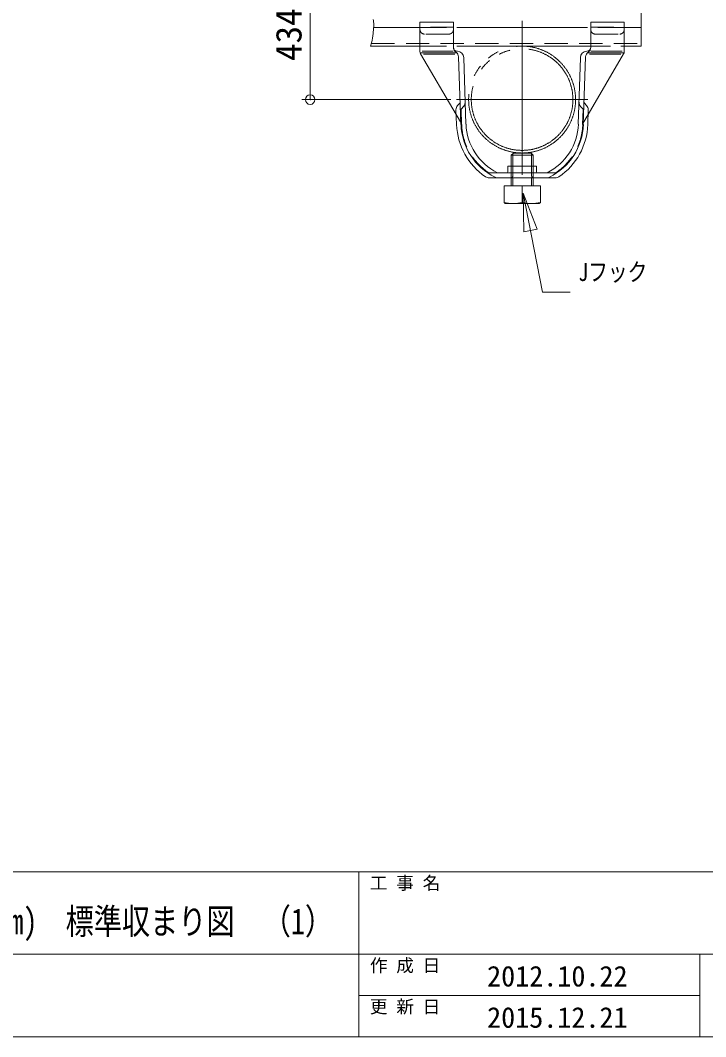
# Model space of a CAD drawing. Units: millimetres, scale not verified. Extents: x -17950 to 17950, y -5550 to 5550.
# Drawn here: x -7561 to -5069, y -5550 to -1852 of the extents above; entities that cross this region are included whole.
import ezdxf
from ezdxf.enums import TextEntityAlignment as Align

# ---------------------------------------------------------------- set-up
doc = ezdxf.new("R2010")
doc.units = ezdxf.units.MM
doc.header["$LTSCALE"] = 70
doc.header["$PDMODE"] = 32
doc.header["$PDSIZE"] = 35
for name, pattern in [('CHAIN2', [12, 9, -1, 1, -1]), ('DASHED1', [1.8, 1.2, -0.6]), ('DOUBLE_CHAIN2', [12.8, 9, -1, 0.6, -0.6, 0.6, -1])]:
    doc.linetypes.add(name, pattern=pattern)
for name, color, linetype, lineweight in [('0-F_0', 7, 'Continuous', 9), ('2-6_text', 7, 'Continuous', 9), ('2-9_図面枠', 7, 'Continuous', 9)]:
    doc.layers.add(name, color=color, linetype=linetype, lineweight=lineweight)
doc.styles.add('ＭＳ ゴシック', font='')
doc.styles.get('ＭＳ ゴシック').set_extended_font_data('MS Gothic')

msp = doc.modelspace()

# ---------------------------------------------------------------- linework, layer by layer
at = {"layer": '0-F_0'}
for p, q in [((-6507.19, -2140.68), (-6507.19, -1706.37)), ((-5303.38, -1706.37), (-5303.38, -1946.36)), ((-6507.19, -1806.36), (-6507.19, -2040.69)), ((-6276.66, -1878.37), (-6095.9, -1878.37)), ((-5986.3, -1858.96), (-6107.9, -1858.96)), ((-6107.9, -1858.96), (-6107.9, -1965.89)), ((-5986.3, -1858.96), (-5986.3, -1949.81)), ((-5974.3, -1878.37), (-5498.95, -1878.37)), ((-5486.95, -1858.96), (-5365.35, -1858.96)), ((-5486.95, -1858.96), (-5486.95, -1949.81)), ((-5377.35, -1878.37), (-5303.38, -1878.37)), ((-5365.35, -1858.96), (-5365.35, -1965.89)), ((-6287.39, -1946.36), (-6095.9, -1946.36)), ((-5974.3, -1946.36), (-5498.95, -1946.36)), ((-5377.35, -1946.36), (-5303.38, -1946.36)), ((-6107.3, -1970.23), (-5974.93, -1970.23)), ((-5976.44, -2194.56), (-6105.71, -1973.98)), ((-6100.02, -1964.63), (-5986.91, -1964.63)), ((-6095.32, -1975.83), (-5981.77, -1975.83)), ((-5967.48, -1984.84), (-5959.2, -2231.12)), ((-5948.93, -1989.14), (-5940.81, -2230.51)), ((-5524.32, -1989.14), (-5532.44, -2230.51)), ((-5505.77, -1984.84), (-5514.05, -2231.12)), ((-5365.95, -1970.23), (-5498.32, -1970.23)), ((-5496.81, -2194.56), (-5367.54, -1973.98)), ((-5377.93, -1975.83), (-5491.49, -1975.83)), ((-5373.23, -1964.63), (-5486.34, -1964.63)), ((-5995.74, -2140.68), (-6537.18, -2140.68)), ((-5977, -2177.89), (-5975.19, -2231.66)), ((-5962.99, -2153.3), (-5970.97, -2161.84)), ((-5510.26, -2153.3), (-5502.27, -2161.84)), ((-5496.25, -2177.89), (-5498.06, -2231.66)), ((-5776.2, -2343.09), (-5768.2, -2335.09)), ((-5776.2, -2343.09), (-5696.21, -2343.09)), ((-5776.2, -2343.09), (-5776.2, -2383.09)), ((-5770.2, -2337.08), (-5770.2, -2383.09)), ((-5768.2, -2335.09), (-5704.2, -2335.09)), ((-5704.2, -2335.09), (-5696.2, -2343.09)), ((-5702.21, -2337.09), (-5702.21, -2383.09)), ((-5696.21, -2343.09), (-5696.21, -2383.09)), ((-5788.61, -2383.09), (-5683.8, -2383.09)), ((-5788.61, -2383.09), (-5788.61, -2403.09)), ((-5683.8, -2383.09), (-5683.8, -2403.09)), ((-5856.26, -2425.49), (-5616.14, -2425.49)), ((-5824.84, -2407.09), (-5647.57, -2407.09)), ((-5776.2, -2425.49), (-5776.2, -2455.09)), ((-5770.2, -2425.49), (-5770.2, -2455.09)), ((-5702.21, -2425.49), (-5702.21, -2455.09)), ((-5696.21, -2425.49), (-5696.21, -2455.09)), ((-5670.2, -2455.09), (-5802.2, -2455.09)), ((-5802.2, -2455.09), (-5802.2, -2515.09)), ((-5736.21, -2455.09), (-5736.21, -2515.09)), ((-5670.2, -2455.09), (-5670.2, -2515.09)), ((-5798.2, -2519.09), (-5802.2, -2515.09)), ((-5674.21, -2519.09), (-5798.2, -2519.09)), ((-5674.21, -2519.09), (-5670.2, -2515.09))]:
    msp.add_line(p, q, dxfattribs=at)
at = {"layer": '0-F_0', "linetype": 'DASHED1'}
for p, q in [((-5986.3, -1877.37), (-6107.9, -1877.37)), ((-6095.9, -1878.37), (-5974.3, -1878.37)), ((-5377.35, -1878.37), (-5498.95, -1878.37)), ((-5486.95, -1877.37), (-5365.35, -1877.37)), ((-6002.3, -1902.42), (-6091.9, -1902.42)), ((-5470.95, -1902.42), (-5381.35, -1902.42)), ((-6284.75, -1936.77), (-5303.38, -1936.77)), ((-6095.9, -1946.36), (-5974.3, -1946.36)), ((-5498.95, -1946.36), (-5377.35, -1946.36)), ((-5958.61, -2177.27), (-5956.8, -2231.05)), ((-5949.55, -2165.86), (-5957.53, -2174.4)), ((-5523.7, -2165.86), (-5515.72, -2174.4)), ((-5514.64, -2177.27), (-5516.45, -2231.05)), ((-5956.89, -2227.93), (-5976.44, -2194.56)), ((-5516.36, -2227.93), (-5496.81, -2194.56)), ((-5776.2, -2383.09), (-5776.2, -2425.49)), ((-5770.2, -2383.09), (-5770.2, -2417.49)), ((-5702.21, -2383.09), (-5702.21, -2417.49)), ((-5696.21, -2383.09), (-5696.21, -2425.49)), ((-5856.75, -2407.09), (-5824.84, -2407.09)), ((-5615.66, -2407.09), (-5647.57, -2407.09))]:
    msp.add_line(p, q, dxfattribs=at)
at = {"layer": '0-F_0', "linetype": 'CHAIN2'}
for p, q in [((-5736.63, -1854.74), (-5736.63, -2414.75)), ((-5975.75, -2140.68), (-5498.17, -2140.68))]:
    msp.add_line(p, q, dxfattribs=at)
at = {"layer": '0-F_0'}
for points in [[(-6276.56, -1859.46), (-6276.28, -1863.27), (-6276.14, -1869.24), (-6276.21, -1873.74), (-6276.54, -1880.51), (-6277.05, -1887.28), (-6277.75, -1894.87), (-6278.37, -1900.53), (-6279.44, -1908.96), (-6280.73, -1917.32), (-6282.07, -1924.68), (-6283.21, -1930.17), (-6285.15, -1938.31), (-6286.23, -1942.35), (-6287.39, -1946.36)], [(-6278.03, -1849.86), (-6277.38, -1853.17), (-6276.99, -1855.67), (-6276.56, -1859.46)]]:
    msp.add_lwpolyline(points, dxfattribs=at)
at = {"layer": '0-F_0', "linetype": 'DOUBLE_CHAIN2'}
for radius in [194.4, 184.8]:
    msp.add_circle((-5736.63, -2140.68), radius, dxfattribs=at)
at = {"layer": '0-F_0', "linetype": 'DASHED1'}
for centre, radius, start, end in [((-6091.9, -1886.42), 16, 180, 270), ((-6002.3, -1886.42), 16, 270, 0), ((-5470.95, -1886.42), 16, 180, 270), ((-5381.35, -1886.42), 16, 270, 0), ((-5954.61, -2177.14), 4, 136.925, 181.925), ((-5965.91, -2150.57), 22.4, 316.925, 1.925), ((-5507.34, -2150.57), 22.4, 178.075, 223.075), ((-5518.64, -2177.14), 4, 358.075, 43.075), ((-5736.51, -2223.66), 220, 181.926, 236.172), ((-5735.91, -2223.66), 220, 303.828, 358.074), ((-5856.75, -2403.09), 4, 236.172, 270), ((-5778.21, -2417.49), 8, 270, 0), ((-5694.21, -2417.49), 8, 180, 270), ((-5615.66, -2403.09), 4, 270, 303.828)]:
    msp.add_arc(centre, radius, start, end, dxfattribs=at)
at = {"layer": '0-F_0'}
for centre, radius, start, end in [((-5971.26, -1949.81), 15.04, 180, 269.459), ((-5962.8, -1949.81), 23.5, 180, 233.395), ((-5501.99, -1949.81), 15.04, 270.541, 0), ((-5510.45, -1949.81), 23.5, 306.605, 0), ((-6091.9, -1965.89), 16, 180, 210.372), ((-5990.82, -1987.54), 23.5, 6.578, 53.395), ((-5971.62, -1987.54), 22.69, 0, 89.459), ((-5501.64, -1987.54), 22.69, 90.541, 180), ((-5482.43, -1987.54), 23.5, 126.605, 173.423), ((-5381.35, -1965.89), 16, 329.628, 0), ((-5954.61, -2177.14), 22.4, 136.925, 181.925), ((-5965.91, -2150.57), 4, 316.925, 1.925), ((-5507.34, -2150.57), 4, 178.074, 223.075), ((-5518.64, -2177.14), 22.4, 358.075, 43.075), ((-5736.51, -2223.66), 238.4, 181.926, 236.042), ((-5736.51, -2223.66), 222.4, 181.926, 243.681), ((-5736.51, -2223.66), 204, 181.926, 243.789), ((-5735.91, -2223.66), 204, 296.211, 358.074), ((-5735.91, -2223.66), 222.4, 296.319, 358.074), ((-5735.91, -2223.66), 238.4, 303.958, 358.074), ((-5792.6, -2403.09), 4, 270, 0), ((-5679.81, -2403.09), 4, 180, 270), ((-5856.26, -2401.49), 24, 236.042, 270), ((-5824.47, -2401.49), 24, 243.681, 270), ((-5824.84, -2403.09), 4, 243.789, 270), ((-5647.94, -2401.49), 24, 270, 296.319), ((-5647.57, -2403.09), 4, 270, 296.212), ((-5616.14, -2401.49), 24, 270, 303.958), ((-5769.2, -2380.96), 138.12, 256.178, 283.822), ((-5703.21, -2380.96), 138.12, 256.178, 283.822)]:
    msp.add_arc(centre, radius, start, end, dxfattribs=at)
msp.add_point((-6507.19, -2140.68), dxfattribs=at)
at = {"layer": '2-6_text'}
for p, q in [((-5732.38, -2481.56), (-5662.08, -2841.48)), ((-5682.1, -2612.21), (-5732.38, -2481.56)), ((-5729.82, -2621.53), (-5732.38, -2481.56)), ((-5682.1, -2612.21), (-5729.82, -2621.53)), ((-5662.08, -2841.48), (-5562.08, -2841.48))]:
    msp.add_line(p, q, dxfattribs=at)
at = {"layer": '2-9_図面枠'}
for p, q in [((-17950.02, -4950), (-1850.02, -4950)), ((-6330.02, -4950), (-6330.02, -5550)), ((-8570.02, -5250), (-1850.02, -5250)), ((-5090.03, -5250), (-5090.03, -5550)), ((-5090.03, -5400), (-6330.02, -5400))]:
    msp.add_line(p, q, dxfattribs=at)
for points in [[(-17950.02, -5550), (-1850.02, -5550), (-1850.02, 5550), (-17950.02, 5550)], [(-17950.02, 5550), (-17950.02, -4950), (-1850.02, -4950)]]:
    msp.add_lwpolyline(points, dxfattribs=at)

# ---------------------------------------------------------------- texts
at = {"layer": '0-F_0', "color": 2, "style": 'ＭＳ ゴシック'}
msp.add_text('434', height=93.84, rotation=90, dxfattribs=at).set_placement((-6510.39, -2000.33), align=Align.BOTTOM_LEFT)
at = {"layer": '2-6_text', "style": 'ＭＳ ゴシック', "width": 0.8}
msp.add_text('Jフック\u3000\u3000', height=65.69, dxfattribs=at).set_placement((-5532.08, -2820.44), align=Align.BOTTOM_LEFT)
at = {"layer": '2-9_図面枠', "style": 'ＭＳ ゴシック'}
for s, height, p in [('工 事 名', 46.92, (-6290.03, -5028.4)), ('作 成 日\u3000', 46.92, (-6290.03, -5328.4)), ('2012.10.22', 75.07, (-5863.9, -5390.01)), ('更 新 日\u3000', 46.92, (-6290.03, -5478.4)), ('2015.12.21', 75.07, (-5863.9, -5540.01))]:
    msp.add_text(s, height=height, dxfattribs=at).set_placement(p, align=Align.BOTTOM_LEFT)
at = {"layer": '2-9_図面枠', "style": 'ＭＳ ゴシック', "width": 0.8}
msp.add_text('アドフラット(2m)\u3000標準収まり図\u3000（1）', height=93.84, dxfattribs=at).set_placement((-8317.53, -5205.35), align=Align.BOTTOM_LEFT)

doc.saveas('drawing.dxf')
